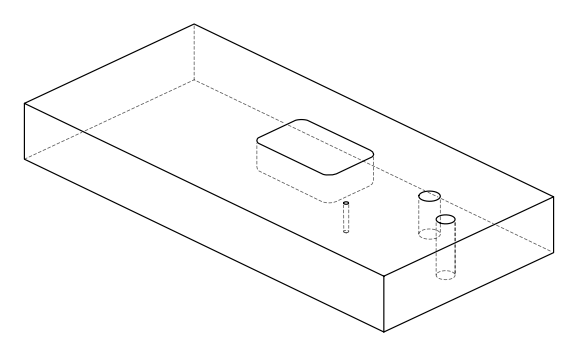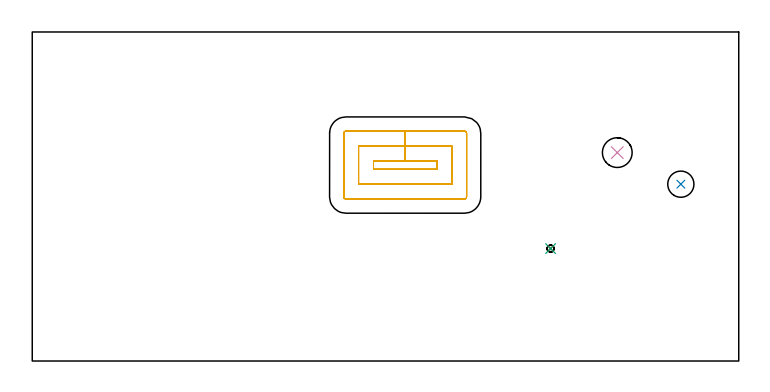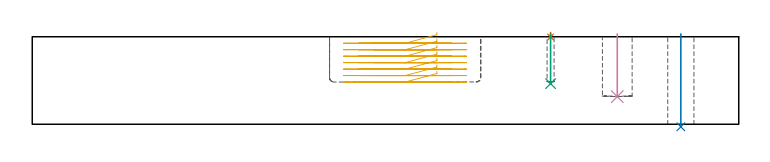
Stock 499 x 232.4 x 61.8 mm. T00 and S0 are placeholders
(PLAN: 5 operations, 4 tool changes, 9.5 min)
(1 SPOT_DRILL | STEP1POCKET | NXT0321_9005460120000 | 0.03 min | 0 mm3)
(2 INDEXABLE_INSERT_DRILL_THROUGH_HOLE_FROM_SOLID | STEP1HOLE | NXT0302_008 | 0.26 min | 16573 mm3)
(3 DRILL_BLIND_HOLE_INTO_CENTER | STEP1POCKET | UGT0301_445 | 0.14 min | 621 mm3)
(4 INDEXABLE_INSERT_DRILL_BLIND_HOLE_FROM_SOLID | STEP1POCKET_1 | NXT0302_013 | 0.18 min | 14539 mm3)
(5 MILL_RECTANGULAR_POCKET | POCKET_RECTANGULAR_STRAIGHT | UGT0201_095 | Follow Part, ap 5, ae 75% | 8.91 min | 227942 mm3)
(TOOL NXT0321_9005460120000 | NC Spot Drill, 142deg, 12mm, Carbide, Uncoated | D12 PA142 FL30 Z2)
(TOOL NXT0302_008 | Index. Insert Drill 18.5mm [880-D1850L25-05] | D18.5 PA176 FL93 Z2)
(TOOL UGT0301_445 | Carbide Drill 5.0 mm | D5 PA118 FL52 Z2)
(TOOL NXT0302_013 | Index. Insert Drill 21mm [880-D2100L25-05] | D21 PA176 FL105 Z2)
(TOOL UGT0201_095 | End mill 20 mm | D20 R3 FL38 Z4)
(OP 1 SPOT_DRILL)
G17 G21 G94 G90
T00 M6
G54
G17 G0 G90 X366.1 Y79.4 S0 M3
G43 Z71.8 H0
G94 G81 G98 Z61.585 F250. R64.8
G80
M5
M2
(OP 2 INDEXABLE_INSERT_DRILL_THROUGH_HOLE_FROM_SOLID)
G17 G21 G94 G90
T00 M6
G54
G17 G0 G90 X458.1 Y124.9 S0 M3
G43 Z71.8 H1
G94 G81 G98 Z-1.823 F250. R63.8
G80
M5
M2
(OP 3 DRILL_BLIND_HOLE_INTO_CENTER)
G17 G21 G94 G90
T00 M6
G54
G17 G0 G90 X366.1 Y79.4 S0 M3
G43 Z71.8 H0
G94 G81 G98 Z28.7 F250. R63.8
G80
M5
M2
(OP 4 INDEXABLE_INSERT_DRILL_BLIND_HOLE_FROM_SOLID)
G17 G21 G94 G90
T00 M6
G54
G17 G0 G90 X413.2 Y147.2 S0 M3
G43 Z71.8 H1
G94 G81 G98 Z19.5 F250. R63.8
G80
M5
M2
(OP 5 MILL_RECTANGULAR_POCKET)
G17 G21 G94 G90
T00 M6
G54
G17 G0 G90 X285.8 Y135.543 S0 M3
G43 Z71.8 H0
Z64.8
G94 G1 Y141.4 Z63.231 F250.
X263.4 Z57.228
X241. F500.
Y135.4
X285.8
Y141.4
X263.4
Y151.9
X230.5
Y124.9
X296.3
Y151.9
X263.4
Y162.4
X221.6
G3 X220. Y160.8 R1.6
G1 Y116.
G3 X221.6 Y114.4 R1.6
G1 X305.2
G3 X306.8 Y116. R1.6
G1 Y160.8
G3 X305.2 Y162.4 R1.6
G1 X263.4
X262.4
G0 X285.8 Y135.543 Z60.228
G1 Y141.4 Z58.659 F250.
X263.4 Z52.657
X241. F500.
Y135.4
X285.8
Y141.4
X263.4
Y151.9
X230.5
Y124.9
X296.3
Y151.9
X263.4
Y162.4
X221.6
G3 X220. Y160.8 R1.6
G1 Y116.
G3 X221.6 Y114.4 R1.6
G1 X305.2
G3 X306.8 Y116. R1.6
G1 Y160.8
G3 X305.2 Y162.4 R1.6
G1 X263.4
X262.4
G0 X285.8 Y135.543 Z55.657
G1 Y141.4 Z54.088 F250.
X263.4 Z48.086
X241. F500.
Y135.4
X285.8
Y141.4
X263.4
Y151.9
X230.5
Y124.9
X296.3
Y151.9
X263.4
Y162.4
X221.6
G3 X220. Y160.8 R1.6
G1 Y116.
G3 X221.6 Y114.4 R1.6
G1 X305.2
G3 X306.8 Y116. R1.6
G1 Y160.8
G3 X305.2 Y162.4 R1.6
G1 X263.4
X262.4
G0 X285.8 Y135.543 Z51.086
G1 Y141.4 Z49.516 F250.
X263.4 Z43.514
X241. F500.
Y135.4
X285.8
Y141.4
X263.4
Y151.9
X230.5
Y124.9
X296.3
Y151.9
X263.4
Y162.4
X221.6
G3 X220. Y160.8 R1.6
G1 Y116.
G3 X221.6 Y114.4 R1.6
G1 X305.2
G3 X306.8 Y116. R1.6
G1 Y160.8
G3 X305.2 Y162.4 R1.6
G1 X263.4
X262.4
G0 X285.8 Y135.543 Z46.514
G1 Y141.4 Z44.945 F250.
X263.4 Z38.943
X241. F500.
Y135.4
X285.8
Y141.4
X263.4
Y151.9
X230.5
Y124.9
X296.3
Y151.9
X263.4
Y162.4
X221.6
G3 X220. Y160.8 R1.6
G1 Y116.
G3 X221.6 Y114.4 R1.6
G1 X305.2
G3 X306.8 Y116. R1.6
G1 Y160.8
G3 X305.2 Y162.4 R1.6
G1 X263.4
X262.4
G0 X285.8 Y135.543 Z41.943
G1 Y141.4 Z40.373 F250.
X263.4 Z34.371
X241. F500.
Y135.4
X285.8
Y141.4
X263.4
Y151.9
X230.5
Y124.9
X296.3
Y151.9
X263.4
Y162.4
X221.6
G3 X220. Y160.8 R1.6
G1 Y116.
G3 X221.6 Y114.4 R1.6
G1 X305.2
G3 X306.8 Y116. R1.6
G1 Y160.8
G3 X305.2 Y162.4 R1.6
G1 X263.4
X262.4
G0 X285.8 Y135.543 Z37.371
G1 Y141.4 Z35.802 F250.
X263.4 Z29.8
X241. F500.
Y135.4
X285.8
Y141.4
X263.4
Y151.9
X230.5
Y124.9
X296.3
Y151.9
X263.4
Y162.4
X221.6
G3 X220. Y160.8 R1.6
G1 Y116.
G3 X221.6 Y114.4 R1.6
G1 X305.2
G3 X306.8 Y116. R1.6
G1 Y160.8
G3 X305.2 Y162.4 R1.6
G1 X263.4
X262.4
G0 Z71.8
M5
M2
